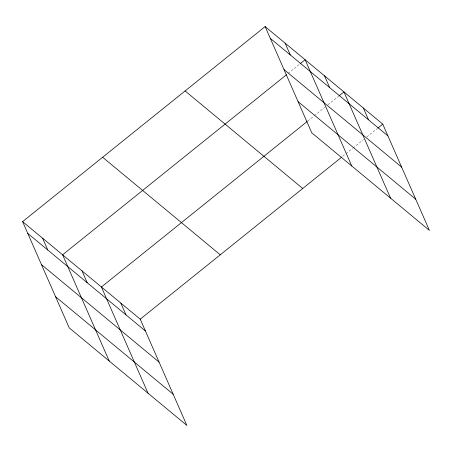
<?xml version="1.0" encoding="UTF-8"?>
<svg xmlns="http://www.w3.org/2000/svg" width="452" height="452" viewBox="0 0 452 452"><rect width="100%" height="100%" fill="white"/><g stroke="black" fill="none" stroke-linecap="round" stroke-linejoin="round"><path stroke-width="0.34" stroke-dasharray="2.26 1.69" d="M288.133 73.41L299.642 64.15M307.761 121.029L313.79 116.181M314.338 115.74L324.756 107.361M328.045 104.717L338.458 96.344M342.74 156.307L345.481 154.104M346.029 153.663L352.611 148.369M353.159 147.928L363.572 139.555M366.86 136.911L377.279 128.532"/><path stroke-width="0.68" d="M22.6 221.627L140.227 319.174L186.868 425.422L69.241 327.875L22.6 221.627L265.132 26.578L382.759 124.125L429.4 230.373L311.773 132.826L265.132 26.578M286.489 74.733L62.596 254.792L109.231 361.041M300.19 63.709L305.123 59.743L351.763 165.991M307.213 121.469L101.412 286.986L148.053 393.234M339.011 95.897L343.944 91.931L390.584 198.179M140.227 319.174L341.644 157.189M377.827 128.091L382.759 124.125M270.313 38.375L387.94 135.922M283.992 69.546L401.619 167.093M298.088 101.655L415.716 199.202M185.094 90.942L302.727 188.49M102.638 157.262L220.265 254.809M27.781 233.43L145.408 330.977M41.46 264.595L159.093 362.142M55.556 296.71L173.189 394.257M363.351 108.028L368.533 119.831M324.536 75.834L329.711 87.637M285.127 43.16L290.308 54.958M120.82 303.077L126.001 314.88M82.004 270.889L87.185 282.692M42.595 238.21L47.776 250.012"/></g></svg>
